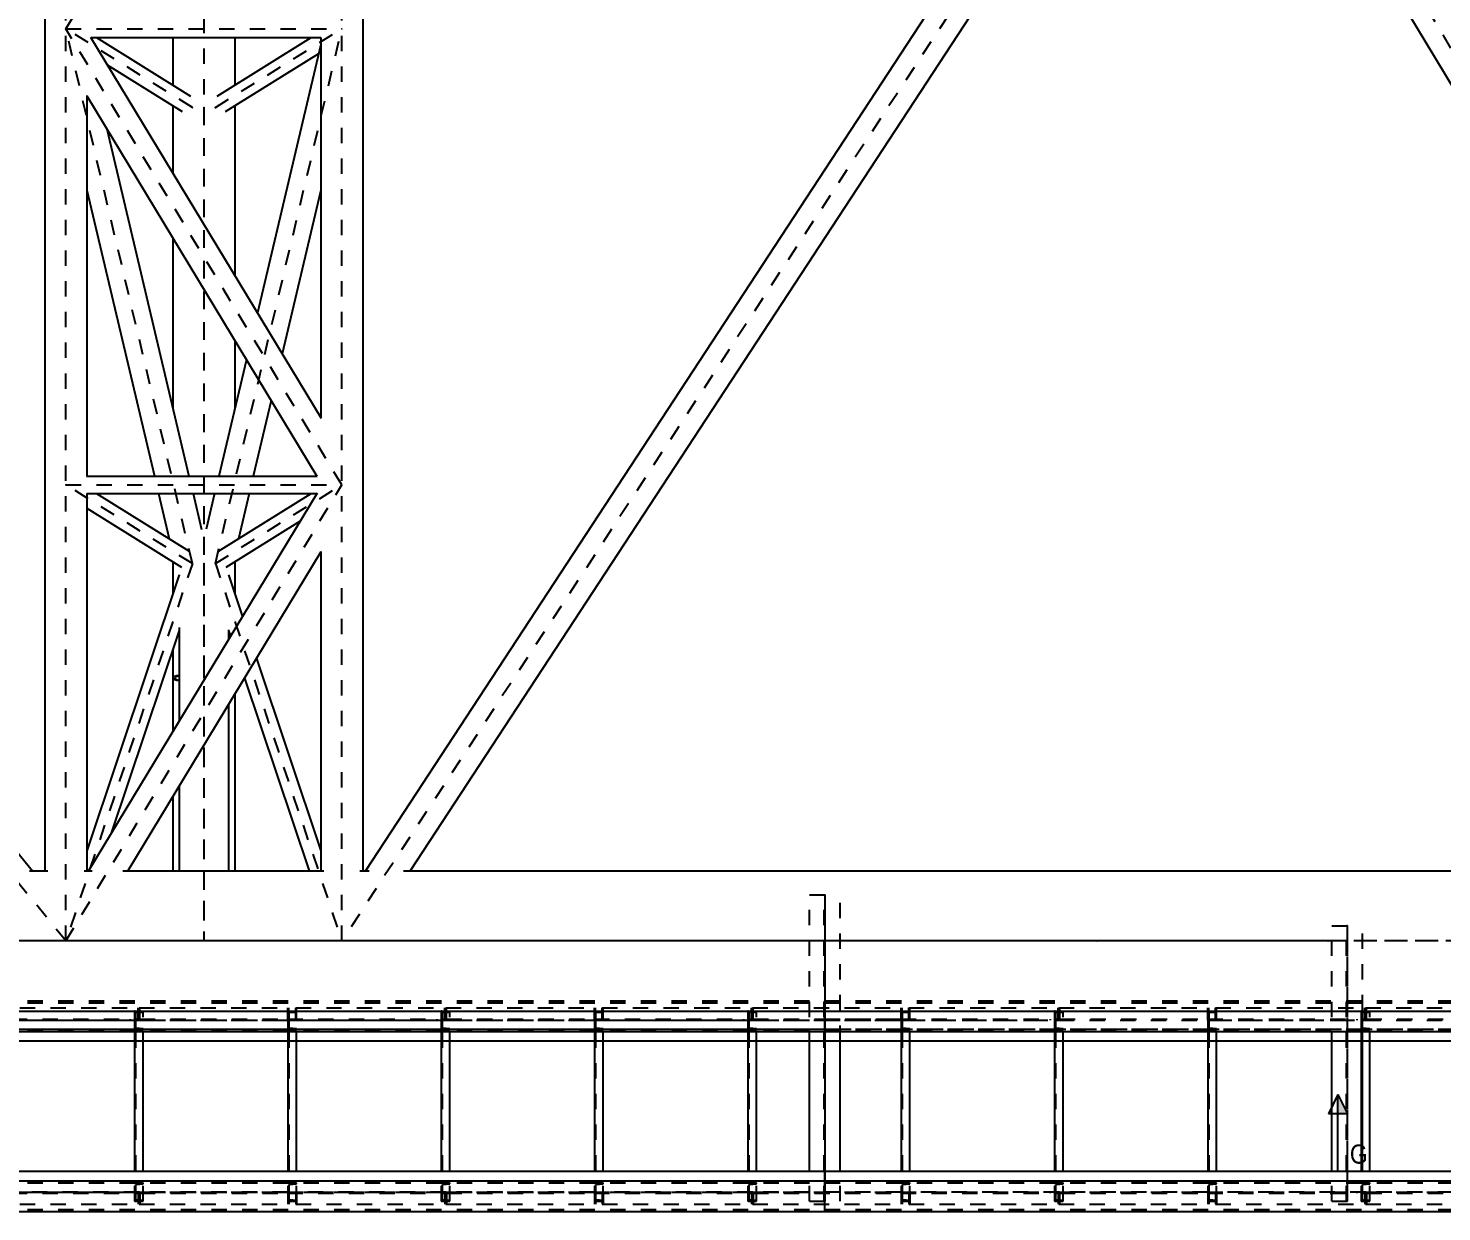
# Model space of a CAD drawing. Header units: millimetres. Extents: x 149919 to 150445, y 136651 to 136866.
# Drawn here: x 150358.02 to 150367.24, y 136806.01 to 136813.72 of the extents above; entities that cross this region are included whole.
import ezdxf

# ---------------------------------------------------------------- set-up
doc = ezdxf.new("R2010")
doc.units = ezdxf.units.MM
doc.header["$LTSCALE"] = 0.25
for name, pattern in [('CENTER', [50.8, 31.75, -6.35, 6.35, -6.35]), ('XKITLINE00', [0]), ('XKITLINE02', [4, 2, -2]), ('XKITLINE03', [6, 3, -1, 1, -1])]:
    doc.linetypes.add(name, pattern=pattern)
doc.styles.add('ARIAL', font='arial.ttf')
doc.styles.add('ROMANS', font='romans.shx')
doc.dimstyles.new('MD300', dxfattribs={"dimtxt": 2.5, "dimasz": 2.5, "dimexe": 1, "dimexo": 1, "dimgap": 0.5, "dimtad": 1, "dimdec": 1, "dimlfac": 50, "dimrnd": 0.5, "dimdsep": 46, "dimtxsty": 'ROMANS', "dimcen": 1, "dimclrd": 146, "dimclre": 146, "dimclrt": 30, "dimadec": 1, "dimazin": 2, "dimtfac": 1, "dimtdec": 1, "dimtmove": 0, "dimatfit": 1, "dimfxl": 1, "dimtolj": 1, "dimtzin": 0, "dimlwd": -1, "dimlwe": -1, "dimarcsym": 0})

# ---------------------------------------------------------------- blocks, each defined once
blk = doc.blocks.new('çatıı')
at = {"color": 8, "linetype": 'CENTER'}
for p, q in [((21645, 15740.27), (20185, 17519.98)), ((22900, 15740.27), (21825, 17519.98)), ((22900, 17380.27), (21825, 15740.28)), ((21645, 15740.27), (21645, 16860.12)), ((21825, 15740.27), (21825, 16860.12)), ((21735, 16802.03), (21735, 15911.73)), ((21645, 16334.87), (21825, 16632.17)), ((21727.5, 16580.93), (21645, 16334.87)), ((21742.5, 16580.93), (21825, 16334.87)), ((21727.5, 15986.33), (21645, 16334.87)), ((21825, 16037.57), (21645, 16334.87)), ((21727.5, 16283.63), (21645, 16334.87)), ((21645, 16334.87), (21825, 16334.87)), ((21742.5, 16283.63), (21825, 16334.87)), ((21742.5, 15986.33), (21825, 16334.87)), ((21735, 16283.63), (21735, 15740.27)), ((21645, 15740.27), (21825, 16037.57)), ((21727.5, 15986.33), (21645, 16037.57)), ((21645, 16037.57), (21825, 16037.57)), ((21742.5, 15986.33), (21825, 16037.57)), ((21727.5, 15986.33), (21645, 15740.27)), ((21735, 15986.33), (21735, 15740.27)), ((21742.5, 15986.33), (21825, 15740.27)), ((22468.19, 15740.27), (20245, 15740.27)), ((22900, 15740.27), (20275, 15740.27)), ((21735, 15740.27), (20915, 15740.27)), ((22317.5, 15740.27), (21735, 15740.27)), ((23075, 15740.27), (22317.5, 15740.27)), ((22900, 15740.27), (22317.5, 15740.27))]:
    blk.add_line(p, q, dxfattribs=at)
at = {"color": 8, "linetype": 'XKITLINE00'}
for p, q in [((21631.35, 16860.12), (21631.35, 15785.97)), ((21838.65, 16860.12), (21838.65, 15785.97)), ((20927.88, 16633.62), (21623.26, 15785.97)), ((22370.06, 16594.04), (21840.39, 15785.97)), ((22384.03, 16570.91), (21869.52, 15785.97)), ((22383.53, 16571.74), (22823.8, 15842.87)), ((21661.08, 16329.44), (21811.45, 16081.09)), ((21661.25, 16329.17), (21811.35, 16329.17)), ((21664.98, 16329.17), (21726.39, 16291.03)), ((21714.7, 16329.17), (21714.7, 16298.29)), ((21743.66, 16291.06), (21805.01, 16329.17)), ((21755.3, 16329.17), (21755.3, 16298.29)), ((21811.35, 16329.29), (21811.35, 16081.26)), ((21749.07, 16281), (21809.94, 16318.81)), ((21811.35, 16324.74), (21769.91, 16149.69)), ((21672.02, 16311.37), (21720.88, 16281.03)), ((21658.65, 16291.37), (21658.65, 16043.27)), ((21658.65, 16291.18), (21808.74, 16043.27)), ((21714.7, 16284.87), (21714.7, 16240.89)), ((21755.3, 16284.87), (21755.3, 16173.83)), ((21671.69, 16269.64), (21725.27, 16043.27)), ((21658.65, 16229.66), (21702.77, 16043.27)), ((21811.35, 16229.66), (21786.09, 16122.97)), ((21714.7, 16198.61), (21714.7, 16087.95)), ((21755.3, 16131.55), (21755.3, 16087.95)), ((21762.72, 16119.29), (21744.72, 16043.27)), ((21778.89, 16092.57), (21767.23, 16043.27)), ((21658.55, 16043.27), (21808.96, 16043.27)), ((21658.65, 16032.01), (21658.65, 15785.97)), ((21658.65, 16031.87), (21808.75, 16031.87)), ((21808.87, 16032.07), (21659.87, 15785.97)), ((21664.98, 16031.87), (21725.47, 15994.3)), ((21705.46, 16031.87), (21712.44, 16002.39)), ((21727.97, 16031.87), (21733.5, 16008.49)), ((21742.02, 16031.87), (21736.53, 16008.65)), ((21744.59, 15994.34), (21805.01, 16031.87)), ((21764.53, 16031.87), (21757.55, 16002.39)), ((21658.65, 16022.38), (21720.45, 15984)), ((21749.48, 15983.96), (21797.98, 16014.09)), ((21811.35, 15993.9), (21685.46, 15785.97)), ((21714.7, 15987.57), (21714.7, 15966.09)), ((21755.3, 15987.57), (21755.3, 15966.09)), ((21811.35, 15994.02), (21811.35, 15785.97)), ((21718.97, 15978.85), (21658.65, 15798.92)), ((21718.87, 15978.88), (21718.87, 15978.54)), ((21751.02, 15978.85), (21760.15, 15951.6)), ((21718.87, 15942.68), (21674.34, 15809.88)), ((21718.87, 15944.49), (21718.87, 15883.42)), ((21751.12, 15943), (21751.12, 15936.69)), ((21751.12, 15942.68), (21752.41, 15938.82)), ((21714.7, 15930.23), (21714.7, 15911.73)), ((21769.27, 15924.41), (21811.35, 15798.92)), ((21715, 15912.24), (21715.92, 15912.75)), ((21715.92, 15912.75), (21717.41, 15913.21)), ((21716.17, 15912.21), (21717.03, 15912.69)), ((21717.03, 15912.69), (21718.44, 15913.13)), ((21717.41, 15913.21), (21718.87, 15913.52)), ((21718.44, 15913.13), (21718.87, 15913.22)), ((21715, 15912.24), (21714.7, 15911.73)), ((21714.7, 15911.73), (21715, 15911.21)), ((21714.7, 15911.73), (21714.7, 15876.52)), ((21715, 15911.21), (21715.92, 15910.71)), ((21716.17, 15912.21), (21715.88, 15911.73)), ((21715.88, 15911.73), (21716.17, 15911.24)), ((21715.92, 15910.71), (21717.41, 15910.24)), ((21716.17, 15911.24), (21717.03, 15910.77)), ((21717.03, 15910.77), (21718.44, 15910.33)), ((21717.41, 15910.24), (21718.87, 15909.94)), ((21718.44, 15910.33), (21718.87, 15910.24)), ((21761.53, 15911.62), (21803.66, 15785.97)), ((21751.12, 15894.43), (21751.12, 15785.97)), ((21755.3, 15901.32), (21755.3, 15785.97)), ((21718.87, 15841.16), (21718.87, 15785.97)), ((21714.7, 15834.27), (21714.7, 15785.97)), ((21621.23, 15785.97), (21633.16, 15785.97)), ((21656.83, 15785.97), (21662.06, 15785.97)), ((21682.1, 15785.97), (21813.2, 15785.97)), ((21836.79, 15785.97), (21842.91, 15785.97)), ((21865.32, 15785.97), (22712.3, 15785.97)), ((20275, 15694.57), (22712.3, 15694.57))]:
    blk.add_line(p, q, dxfattribs=at)
at = {"color": 116, "linetype": 'XKITLINE02', "true_color": 0x136734}
for p, q in [((22130, 15770.27), (22150, 15770.27)), ((22130, 15570.57), (22130, 15770.27)), ((22139.67, 15570.57), (22139.67, 15770.27)), ((22140.32, 15570.57), (22140.32, 15770.27)), ((22150, 15675.07), (22150, 15770.27)), ((22470.69, 15750.16), (22490.69, 15750.16)), ((22470.69, 15570.57), (22470.69, 15750.16)), ((22480.37, 15570.57), (22480.37, 15750.16)), ((22481.02, 15570.57), (22481.02, 15750.16)), ((22490.69, 15675.07), (22490.69, 15750.16)), ((21540, 15701.25), (22140, 15701.25)), ((21540, 15700.4), (22140, 15700.4)), ((22140, 15694.57), (22140, 15701.25)), ((22140, 15701.25), (22714.79, 15701.25)), ((22140, 15694.57), (22140, 15701.25)), ((22140, 15700.4), (22956.46, 15700.4)), ((21540, 15699.87), (22140, 15699.87)), ((21594.89, 15696.55), (21692.75, 15696.55)), ((21690, 15694.57), (21695.5, 15694.57)), ((21690, 15682.57), (21690, 15694.57)), ((21690, 15590.07), (21690, 15694.57)), ((21690, 15694.57), (21695.5, 15694.57)), ((21690.7, 15570.57), (21690.7, 15694.57)), ((21690.7, 15693.51), (21695.5, 15693.89)), ((21690.7, 15683.64), (21690.7, 15693.51)), ((21692.17, 15689.35), (21692.17, 15696.55)), ((21692.75, 15696.55), (21790.42, 15696.55)), ((21692.75, 15688.55), (21692.75, 15696.55)), ((21692.75, 15688.55), (21692.75, 15696.55)), ((21693.33, 15689.35), (21693.33, 15696.55)), ((21695.5, 15693.89), (21695.5, 15694.57)), ((21695.5, 15570.57), (21695.5, 15694.57)), ((21789.83, 15688.55), (21789.83, 15696.55)), ((21790, 15694.57), (21795.5, 15694.57)), ((21790, 15682.57), (21790, 15694.57)), ((21790, 15590.07), (21790, 15694.57)), ((21790, 15694.57), (21795.5, 15694.57)), ((21790.42, 15689.35), (21790.42, 15696.55)), ((21790.7, 15570.57), (21790.7, 15694.57)), ((21790.7, 15693.51), (21795.5, 15693.89)), ((21790.7, 15683.64), (21790.7, 15693.51)), ((21794.89, 15689.35), (21794.89, 15696.55)), ((21794.89, 15696.55), (21892.75, 15696.55)), ((21795.47, 15688.55), (21795.47, 15696.55)), ((21795.5, 15693.89), (21795.5, 15694.57)), ((21795.5, 15570.57), (21795.5, 15694.57)), ((21890, 15694.57), (21895.5, 15694.57)), ((21890, 15682.57), (21890, 15694.57)), ((21890, 15590.07), (21890, 15694.57)), ((21890, 15694.57), (21895.5, 15694.57)), ((21890.7, 15570.57), (21890.7, 15694.57)), ((21890.7, 15693.51), (21895.5, 15693.89)), ((21890.7, 15683.64), (21890.7, 15693.51)), ((21892.17, 15689.35), (21892.17, 15696.55)), ((21892.75, 15696.55), (21990.42, 15696.55)), ((21892.75, 15688.55), (21892.75, 15696.55)), ((21892.75, 15688.55), (21892.75, 15696.55)), ((21893.33, 15689.35), (21893.33, 15696.55)), ((21895.5, 15693.89), (21895.5, 15694.57)), ((21895.5, 15570.57), (21895.5, 15694.57)), ((21989.83, 15688.55), (21989.83, 15696.55)), ((21990, 15694.57), (21995.5, 15694.57)), ((21990, 15682.57), (21990, 15694.57)), ((21990, 15590.07), (21990, 15694.57)), ((21990, 15694.57), (21995.5, 15694.57)), ((21990.42, 15689.35), (21990.42, 15696.55)), ((21990.7, 15570.57), (21990.7, 15694.57)), ((21990.7, 15693.51), (21995.5, 15693.89)), ((21990.7, 15683.64), (21990.7, 15693.51)), ((21994.89, 15689.35), (21994.89, 15696.55)), ((21994.89, 15696.55), (22092.75, 15696.55)), ((21995.47, 15688.55), (21995.47, 15696.55)), ((21995.5, 15693.89), (21995.5, 15694.57)), ((21995.5, 15570.57), (21995.5, 15694.57)), ((22090, 15694.57), (22095.5, 15694.57)), ((22090, 15682.57), (22090, 15694.57)), ((22090, 15590.07), (22090, 15694.57)), ((22090, 15694.57), (22095.5, 15694.57)), ((22090.7, 15570.57), (22090.7, 15694.57)), ((22090.7, 15693.51), (22095.5, 15693.89)), ((22090.7, 15683.64), (22090.7, 15693.51)), ((22092.17, 15689.35), (22092.17, 15696.55)), ((22092.75, 15696.55), (22190.42, 15696.55)), ((22092.75, 15688.55), (22092.75, 15696.55)), ((22092.75, 15688.55), (22092.75, 15696.55)), ((22093.33, 15689.35), (22093.33, 15696.55)), ((22095.5, 15693.89), (22095.5, 15694.57)), ((22095.5, 15570.57), (22095.5, 15694.57)), ((22140, 15699.87), (22953.65, 15699.87)), ((22189.83, 15688.55), (22189.83, 15696.55)), ((22190, 15694.57), (22195.5, 15694.57)), ((22190, 15682.57), (22190, 15694.57)), ((22190, 15570.57), (22190, 15694.57)), ((22190, 15694.57), (22195.5, 15694.57)), ((22190.42, 15689.35), (22190.42, 15696.55)), ((22190.7, 15570.57), (22190.7, 15694.57)), ((22190.7, 15693.51), (22195.5, 15693.89)), ((22190.7, 15683.64), (22190.7, 15693.51)), ((22194.89, 15689.35), (22194.89, 15696.55)), ((22194.89, 15696.55), (22292.75, 15696.55)), ((22195.47, 15688.55), (22195.47, 15696.55)), ((22195.5, 15693.89), (22195.5, 15694.57)), ((22195.5, 15570.57), (22195.5, 15694.57)), ((22290, 15694.57), (22295.5, 15694.57)), ((22290, 15682.57), (22290, 15694.57)), ((22290, 15570.57), (22290, 15694.57)), ((22290, 15694.57), (22295.5, 15694.57)), ((22290.7, 15570.57), (22290.7, 15694.57)), ((22290.7, 15693.51), (22295.5, 15693.89)), ((22290.7, 15683.64), (22290.7, 15693.51)), ((22292.17, 15689.35), (22292.17, 15696.55)), ((22292.75, 15688.55), (22292.75, 15696.55)), ((22292.75, 15696.55), (22390.42, 15696.55)), ((22292.75, 15688.55), (22292.75, 15696.55)), ((22293.33, 15689.35), (22293.33, 15696.55)), ((22295.5, 15693.89), (22295.5, 15694.57)), ((22295.5, 15570.57), (22295.5, 15694.57)), ((22389.83, 15688.55), (22389.83, 15696.55)), ((22390, 15590.07), (22390, 15694.57)), ((22390, 15694.57), (22395.5, 15694.57)), ((22390, 15694.57), (22395.5, 15694.57)), ((22390, 15682.57), (22390, 15694.57)), ((22390.42, 15689.35), (22390.42, 15696.55)), ((22390.7, 15570.57), (22390.7, 15694.57)), ((22390.7, 15693.51), (22395.5, 15693.89)), ((22390.7, 15683.64), (22390.7, 15693.51)), ((22394.89, 15689.35), (22394.89, 15696.55)), ((22394.89, 15696.55), (22492.75, 15696.55)), ((22395.47, 15688.55), (22395.47, 15696.55)), ((22395.5, 15570.57), (22395.5, 15694.57)), ((22395.5, 15693.89), (22395.5, 15694.57)), ((22490, 15694.57), (22495.5, 15694.57)), ((22490, 15682.57), (22490, 15694.57)), ((22490, 15590.07), (22490, 15694.57)), ((22490, 15694.57), (22495.5, 15694.57)), ((22490.7, 15570.57), (22490.7, 15694.57)), ((22490.7, 15693.51), (22495.5, 15693.89)), ((22490.7, 15683.64), (22490.7, 15693.51)), ((22492.17, 15689.35), (22492.17, 15696.55)), ((22492.75, 15696.55), (22590.42, 15696.55)), ((22492.75, 15688.55), (22492.75, 15696.55)), ((22492.75, 15688.55), (22492.75, 15696.55)), ((22493.33, 15689.35), (22493.33, 15696.55)), ((22495.5, 15693.89), (22495.5, 15694.57)), ((22495.5, 15570.57), (22495.5, 15694.57)), ((21540, 15682.63), (22140, 15682.63)), ((21540, 15682.57), (22140, 15682.57)), ((21540, 15682.1), (22140, 15682.1)), ((21589.66, 15689.35), (21692.17, 15689.35)), ((21589.66, 15688.55), (21692.75, 15688.55)), ((21686.94, 15689.35), (21686.94, 15688.55)), ((21690, 15688.55), (21692.75, 15688.55)), ((21690, 15682.57), (21695.5, 15682.57)), ((21690.7, 15683.64), (21695.5, 15683.25)), ((21692.75, 15688.55), (21795.65, 15688.55)), ((21693.33, 15689.35), (21795.65, 15689.35)), ((21695.5, 15682.57), (21695.5, 15683.25)), ((21698.56, 15689.35), (21698.56, 15688.55)), ((21789.66, 15689.35), (21789.66, 15688.55)), ((21789.66, 15689.35), (21892.17, 15689.35)), ((21789.66, 15688.55), (21892.75, 15688.55)), ((21790, 15682.57), (21795.5, 15682.57)), ((21790.7, 15683.64), (21795.5, 15683.25)), ((21795.5, 15682.57), (21795.5, 15683.25)), ((21795.65, 15689.35), (21795.65, 15688.55)), ((21886.94, 15689.35), (21886.94, 15688.55)), ((21890, 15688.55), (21892.75, 15688.55)), ((21890, 15682.57), (21895.5, 15682.57)), ((21890.7, 15683.64), (21895.5, 15683.25)), ((21892.75, 15688.55), (21995.65, 15688.55)), ((21893.33, 15689.35), (21995.65, 15689.35)), ((21895.5, 15682.57), (21895.5, 15683.25)), ((21898.56, 15689.35), (21898.56, 15688.55)), ((21989.66, 15689.35), (21989.66, 15688.55)), ((21989.66, 15689.35), (22092.17, 15689.35)), ((21989.66, 15688.55), (22092.75, 15688.55)), ((21990, 15682.57), (21995.5, 15682.57)), ((21990.7, 15683.64), (21995.5, 15683.25)), ((21995.5, 15682.57), (21995.5, 15683.25)), ((21995.65, 15689.35), (21995.65, 15688.55)), ((22086.94, 15689.35), (22086.94, 15688.55)), ((22090, 15688.55), (22092.75, 15688.55)), ((22090, 15682.57), (22095.5, 15682.57)), ((22090.7, 15683.64), (22095.5, 15683.25)), ((22092.75, 15688.55), (22195.65, 15688.55)), ((22093.33, 15689.35), (22194.89, 15689.35)), ((22095.5, 15682.57), (22095.5, 15683.25)), ((22098.56, 15689.35), (22098.56, 15688.55)), ((22140, 15689.35), (22195.65, 15689.35)), ((22140, 15688.55), (22189.83, 15688.55)), ((22140, 15682.63), (22953.65, 15682.64)), ((22140, 15682.57), (22997.13, 15682.57)), ((22140, 15681.25), (22140, 15682.57)), ((22140, 15681.25), (22140, 15682.57)), ((22140, 15682.1), (22956.46, 15682.1)), ((22189.66, 15689.35), (22189.66, 15688.55)), ((22189.66, 15689.35), (22292.17, 15689.35)), ((22189.66, 15688.55), (22292.75, 15688.55)), ((22190, 15682.57), (22195.5, 15682.57)), ((22190.7, 15683.64), (22195.5, 15683.25)), ((22195.5, 15682.57), (22195.5, 15683.25)), ((22195.65, 15689.35), (22195.65, 15688.55)), ((22286.94, 15689.35), (22286.94, 15688.55)), ((22290, 15688.55), (22292.75, 15688.55)), ((22290, 15682.57), (22295.5, 15682.57)), ((22290.7, 15683.64), (22295.5, 15683.25)), ((22292.75, 15688.55), (22395.65, 15688.55)), ((22293.33, 15689.35), (22395.65, 15689.35)), ((22295.5, 15682.57), (22295.5, 15683.25)), ((22298.56, 15689.35), (22298.56, 15688.55)), ((22389.66, 15689.35), (22389.66, 15688.55)), ((22389.66, 15689.35), (22492.17, 15689.35)), ((22389.66, 15688.55), (22492.75, 15688.55)), ((22390, 15682.57), (22395.5, 15682.57)), ((22390.7, 15683.64), (22395.5, 15683.25)), ((22395.5, 15682.57), (22395.5, 15683.25)), ((22395.65, 15689.35), (22395.65, 15688.55)), ((22486.94, 15689.35), (22486.94, 15688.55)), ((22490, 15688.55), (22492.75, 15688.55)), ((22490, 15682.57), (22495.5, 15682.57)), ((22490.7, 15683.64), (22495.5, 15683.25)), ((22492.75, 15688.55), (22595.65, 15688.55)), ((22493.33, 15689.35), (22595.65, 15689.35)), ((22495.5, 15682.57), (22495.5, 15683.25)), ((22498.56, 15689.35), (22498.56, 15688.55)), ((21540, 15681.72), (22140, 15681.72)), ((22140, 15681.72), (22996.55, 15681.72)), ((22140, 15681.25), (22956.46, 15681.25)), ((21690, 15570.57), (21690, 15590.07)), ((21695.5, 15570.57), (21695.5, 15590.07)), ((21790, 15570.57), (21790, 15590.07)), ((21795.5, 15570.57), (21795.5, 15590.07)), ((21890, 15570.57), (21890, 15590.07)), ((21895.5, 15570.57), (21895.5, 15590.07)), ((21990, 15570.57), (21990, 15590.07)), ((21995.5, 15570.57), (21995.5, 15590.07)), ((22090, 15570.57), (22090, 15590.07)), ((22095.5, 15570.57), (22095.5, 15590.07)), ((22130, 15570.57), (22130, 15590.07)), ((22150, 15570.57), (22150, 15590.07)), ((22190, 15570.57), (22190, 15590.07)), ((22195.5, 15570.57), (22195.5, 15590.07)), ((22290, 15570.57), (22290, 15590.07)), ((22295.5, 15570.57), (22295.5, 15590.07)), ((22390, 15570.57), (22390, 15590.07)), ((22395.5, 15570.57), (22395.5, 15590.07)), ((22470.69, 15570.57), (22470.69, 15590.07)), ((22490, 15570.57), (22490, 15590.07)), ((22490.69, 15570.57), (22490.69, 15590.07)), ((22495.5, 15570.57), (22495.5, 15590.07)), ((21540, 15583.42), (22140, 15583.42)), ((21540, 15583.02), (22140, 15583.02)), ((21540, 15582.57), (22140, 15582.57)), ((21540, 15582.49), (22140, 15582.49)), ((21690, 15582.57), (21695.5, 15582.57)), ((21690, 15570.57), (21690, 15582.57)), ((21690.7, 15581.51), (21695.5, 15581.89)), ((21690.7, 15571.64), (21690.7, 15581.51)), ((21695.5, 15581.89), (21695.5, 15582.57)), ((21790, 15582.57), (21795.5, 15582.57)), ((21790, 15570.57), (21790, 15582.57)), ((21790.7, 15581.51), (21795.5, 15581.89)), ((21790.7, 15571.64), (21790.7, 15581.51)), ((21795.5, 15581.89), (21795.5, 15582.57)), ((21890, 15582.57), (21895.5, 15582.57)), ((21890, 15570.57), (21890, 15582.57)), ((21890.7, 15581.51), (21895.5, 15581.89)), ((21890.7, 15571.64), (21890.7, 15581.51)), ((21895.5, 15581.89), (21895.5, 15582.57)), ((21990, 15582.57), (21995.5, 15582.57)), ((21990, 15570.57), (21990, 15582.57)), ((21990.7, 15581.51), (21995.5, 15581.89)), ((21990.7, 15571.64), (21990.7, 15581.51)), ((21995.5, 15581.89), (21995.5, 15582.57)), ((22090, 15582.57), (22095.5, 15582.57)), ((22090, 15570.57), (22090, 15582.57)), ((22090.7, 15581.51), (22095.5, 15581.89)), ((22090.7, 15571.64), (22090.7, 15581.51)), ((22095.5, 15581.89), (22095.5, 15582.57)), ((22140, 15582.57), (22140, 15583.87)), ((22140, 15582.57), (22140, 15583.87)), ((22140, 15583.42), (22996.55, 15583.42)), ((22140, 15583.02), (22956.46, 15583.02)), ((22140, 15582.57), (22997.13, 15582.57)), ((22140, 15582.49), (22953.65, 15582.49)), ((22190, 15582.57), (22195.5, 15582.57)), ((22190, 15570.57), (22190, 15582.57)), ((22190.7, 15581.51), (22195.5, 15581.89)), ((22190.7, 15571.64), (22190.7, 15581.51)), ((22195.5, 15581.89), (22195.5, 15582.57)), ((22290, 15582.57), (22295.5, 15582.57)), ((22290, 15570.57), (22290, 15582.57)), ((22290.7, 15581.51), (22295.5, 15581.89)), ((22290.7, 15571.64), (22290.7, 15581.51)), ((22295.5, 15581.89), (22295.5, 15582.57)), ((22390, 15582.57), (22395.5, 15582.57)), ((22390, 15570.57), (22390, 15582.57)), ((22390.7, 15581.51), (22395.5, 15581.89)), ((22390.7, 15571.64), (22390.7, 15581.51)), ((22395.5, 15581.89), (22395.5, 15582.57)), ((22490, 15582.57), (22495.5, 15582.57)), ((22490, 15570.57), (22490, 15582.57)), ((22490.7, 15581.51), (22495.5, 15581.89)), ((22490.7, 15571.64), (22490.7, 15581.51)), ((22495.5, 15581.89), (22495.5, 15582.57)), ((21589.66, 15576.57), (21692.75, 15576.57)), ((21589.66, 15575.77), (21692.17, 15575.77)), ((21686.94, 15576.57), (21686.94, 15575.77)), ((21690.7, 15571.64), (21695.5, 15571.25)), ((21692.17, 15575.77), (21692.17, 15568.57)), ((21692.75, 15576.57), (21795.65, 15576.57)), ((21692.75, 15568.57), (21692.75, 15576.57)), ((21692.75, 15568.57), (21692.75, 15576.57)), ((21693.33, 15575.77), (21795.65, 15575.77)), ((21693.33, 15575.77), (21693.33, 15568.57)), ((21695.5, 15570.57), (21695.5, 15571.25)), ((21698.56, 15576.57), (21698.56, 15575.77)), ((21789.66, 15576.57), (21892.75, 15576.57)), ((21789.66, 15576.57), (21789.66, 15575.77)), ((21789.66, 15575.77), (21892.17, 15575.77)), ((21789.83, 15576.57), (21789.83, 15568.57)), ((21790.42, 15575.77), (21790.42, 15568.57)), ((21790.7, 15571.64), (21795.5, 15571.25)), ((21794.89, 15575.77), (21794.89, 15568.57)), ((21795.47, 15576.57), (21795.47, 15568.57)), ((21795.5, 15570.57), (21795.5, 15571.25)), ((21795.65, 15576.57), (21795.65, 15575.77)), ((21886.94, 15576.57), (21886.94, 15575.77)), ((21890.7, 15571.64), (21895.5, 15571.25)), ((21892.17, 15575.77), (21892.17, 15568.57)), ((21892.75, 15576.57), (21995.65, 15576.57)), ((21892.75, 15568.57), (21892.75, 15576.57)), ((21892.75, 15568.57), (21892.75, 15576.57)), ((21893.33, 15575.77), (21995.65, 15575.77)), ((21893.33, 15575.77), (21893.33, 15568.57)), ((21895.5, 15570.57), (21895.5, 15571.25)), ((21898.56, 15576.57), (21898.56, 15575.77)), ((21989.66, 15576.57), (22092.75, 15576.57)), ((21989.66, 15576.57), (21989.66, 15575.77)), ((21989.66, 15575.77), (22092.17, 15575.77)), ((21989.83, 15576.57), (21989.83, 15568.57)), ((21990.42, 15575.77), (21990.42, 15568.57)), ((21990.7, 15571.64), (21995.5, 15571.25)), ((21994.89, 15575.77), (21994.89, 15568.57)), ((21995.47, 15576.57), (21995.47, 15568.57)), ((21995.5, 15570.57), (21995.5, 15571.25)), ((21995.65, 15576.57), (21995.65, 15575.77)), ((22086.94, 15576.57), (22086.94, 15575.77)), ((22090.7, 15571.64), (22095.5, 15571.25)), ((22092.17, 15575.77), (22092.17, 15568.57)), ((22092.75, 15576.57), (22195.65, 15576.57)), ((22092.75, 15568.57), (22092.75, 15576.57)), ((22092.75, 15568.57), (22092.75, 15576.57)), ((22093.33, 15575.77), (22195.65, 15575.77)), ((22093.33, 15575.77), (22093.33, 15568.57)), ((22095.5, 15570.57), (22095.5, 15571.25)), ((22098.56, 15576.57), (22098.56, 15575.77)), ((22189.66, 15576.57), (22292.75, 15576.57)), ((22189.66, 15576.57), (22189.66, 15575.77)), ((22189.66, 15575.77), (22292.17, 15575.77)), ((22189.83, 15576.57), (22189.83, 15568.57)), ((22190.42, 15575.77), (22190.42, 15568.57)), ((22190.7, 15571.64), (22195.5, 15571.25)), ((22194.89, 15575.77), (22194.89, 15568.57)), ((22195.47, 15576.57), (22195.47, 15568.57)), ((22195.5, 15570.57), (22195.5, 15571.25)), ((22195.65, 15576.57), (22195.65, 15575.77)), ((22286.94, 15576.57), (22286.94, 15575.77)), ((22290.7, 15571.64), (22295.5, 15571.25)), ((22292.17, 15575.77), (22292.17, 15568.57)), ((22292.75, 15568.57), (22292.75, 15576.57)), ((22292.75, 15576.57), (22395.65, 15576.57)), ((22292.75, 15568.57), (22292.75, 15576.57)), ((22293.33, 15575.77), (22395.65, 15575.77)), ((22293.33, 15568.57), (22293.33, 15575.77)), ((22295.5, 15570.57), (22295.5, 15571.25)), ((22298.56, 15576.57), (22298.56, 15575.77)), ((22389.66, 15576.57), (22492.75, 15576.57)), ((22389.66, 15576.57), (22389.66, 15575.77)), ((22389.66, 15575.77), (22492.17, 15575.77)), ((22389.83, 15576.57), (22389.83, 15568.57)), ((22390.42, 15575.77), (22390.42, 15568.57)), ((22390.7, 15571.64), (22395.5, 15571.25)), ((22394.89, 15575.77), (22394.89, 15568.57)), ((22395.47, 15576.57), (22395.47, 15568.57)), ((22395.5, 15570.57), (22395.5, 15571.25)), ((22395.65, 15576.57), (22395.65, 15575.77)), ((22486.94, 15576.57), (22486.94, 15575.77)), ((22490.7, 15571.64), (22495.5, 15571.25)), ((22492.17, 15575.77), (22492.17, 15568.57)), ((22492.75, 15576.57), (22595.65, 15576.57)), ((22492.75, 15568.57), (22492.75, 15576.57)), ((22492.75, 15568.57), (22492.75, 15576.57)), ((22493.33, 15575.77), (22595.65, 15575.77)), ((22493.33, 15575.77), (22493.33, 15568.57)), ((22495.5, 15570.57), (22495.5, 15571.25)), ((22498.56, 15576.57), (22498.56, 15575.77)), ((21540, 15565.25), (22140, 15565.25)), ((21540, 15564.72), (22140, 15564.72)), ((21594.89, 15568.57), (21692.75, 15568.57)), ((21690, 15570.57), (21695.5, 15570.57)), ((21690, 15570.57), (21695.5, 15570.57)), ((21692.75, 15568.57), (21790.42, 15568.57)), ((21790, 15570.57), (21795.5, 15570.57)), ((21790, 15570.57), (21795.5, 15570.57)), ((21794.89, 15568.57), (21892.75, 15568.57)), ((21890, 15570.57), (21895.5, 15570.57)), ((21890, 15570.57), (21895.5, 15570.57)), ((21892.75, 15568.57), (21990.42, 15568.57)), ((21990, 15570.57), (21995.5, 15570.57)), ((21990, 15570.57), (21995.5, 15570.57)), ((21994.89, 15568.57), (22092.75, 15568.57)), ((22090, 15570.57), (22095.5, 15570.57)), ((22090, 15570.57), (22095.5, 15570.57)), ((22092.75, 15568.57), (22190.42, 15568.57)), ((22130, 15570.57), (22150, 15570.57)), ((22140, 15565.25), (22953.65, 15565.26)), ((22140, 15564.72), (22956.46, 15564.72)), ((22140, 15563.87), (22956.46, 15563.87)), ((22190, 15570.57), (22195.5, 15570.57)), ((22190, 15570.57), (22195.5, 15570.57)), ((22194.89, 15568.57), (22292.75, 15568.57)), ((22290, 15570.57), (22295.5, 15570.57)), ((22290, 15570.57), (22295.5, 15570.57)), ((22292.75, 15568.57), (22390.42, 15568.57)), ((22390, 15570.57), (22395.5, 15570.57)), ((22390, 15570.57), (22395.5, 15570.57)), ((22394.89, 15568.57), (22492.75, 15568.57)), ((22470.69, 15570.57), (22490.69, 15570.57)), ((22490, 15570.57), (22495.5, 15570.57)), ((22490, 15570.57), (22495.5, 15570.57)), ((22492.75, 15568.57), (22590.42, 15568.57))]:
    blk.add_line(p, q, dxfattribs=at)
at = {"color": 1, "linetype": 'XKITLINE03'}
for p, q in [((22140, 15770.27), (22140, 15570.57)), ((22480.69, 15750.16), (22480.69, 15570.57)), ((21690, 15570.57), (21690, 15694.57)), ((21790, 15570.57), (21790, 15694.57)), ((21890, 15570.57), (21890, 15694.57)), ((21990, 15570.57), (21990, 15694.57)), ((22090, 15570.57), (22090, 15694.57)), ((22190, 15570.57), (22190, 15694.57)), ((22290, 15570.57), (22290, 15694.57)), ((22390, 15570.57), (22390, 15694.57)), ((22490, 15570.57), (22490, 15694.57)), ((21540, 15688.55), (22140, 15688.55)), ((22140, 15682.57), (21540, 15682.57)), ((21595.47, 15688.55), (21692.75, 15688.55)), ((21692.75, 15688.55), (21789.83, 15688.55)), ((21795.47, 15688.55), (21892.75, 15688.55)), ((21892.75, 15688.55), (21989.83, 15688.55)), ((21995.47, 15688.55), (22092.75, 15688.55)), ((22092.75, 15688.55), (22189.83, 15688.55)), ((22997.13, 15682.57), (22140, 15682.57)), ((22195.47, 15688.55), (22292.75, 15688.55)), ((22292.75, 15688.55), (22389.83, 15688.55)), ((22395.47, 15688.55), (22492.75, 15688.55)), ((22492.75, 15688.55), (22589.83, 15688.55)), ((21540, 15582.57), (22140, 15582.57)), ((22140, 15582.57), (22987.13, 15582.57)), ((21540, 15576.57), (22140, 15576.57)), ((21692.75, 15576.57), (21595.47, 15576.57)), ((21789.83, 15576.57), (21692.75, 15576.57)), ((21892.75, 15576.57), (21795.47, 15576.57)), ((21989.83, 15576.57), (21892.75, 15576.57)), ((22092.75, 15576.57), (21995.47, 15576.57)), ((22189.83, 15576.57), (22092.75, 15576.57)), ((22292.75, 15576.57), (22195.47, 15576.57)), ((22389.83, 15576.57), (22292.75, 15576.57)), ((22492.75, 15576.57), (22395.47, 15576.57)), ((22589.83, 15576.57), (22492.75, 15576.57))]:
    blk.add_line(p, q, dxfattribs=at)
at = {"color": 7, "linetype": 'XKITLINE00'}
for p, q in [((22140, 15681.25), (22140, 15694.57)), ((22140, 15681.25), (22140, 15694.57)), ((21540, 15681.25), (22140, 15681.25)), ((21540, 15675.07), (22140, 15675.07)), ((21690, 15590.07), (21690, 15675.07)), ((21695.5, 15590.07), (21695.5, 15675.07)), ((21790, 15590.07), (21790, 15675.07)), ((21795.5, 15590.07), (21795.5, 15675.07)), ((21890, 15590.07), (21890, 15675.07)), ((21895.5, 15590.07), (21895.5, 15675.07)), ((21990, 15590.07), (21990, 15675.07)), ((21995.5, 15590.07), (21995.5, 15675.07)), ((22090, 15590.07), (22090, 15675.07)), ((22095.5, 15590.07), (22095.5, 15675.07)), ((22130, 15590.07), (22130, 15675.07)), ((22140, 15675.07), (22140, 15681.25)), ((22140, 15681.25), (22823.8, 15681.25)), ((22140, 15675.07), (22140, 15681.25)), ((22140, 15675.07), (22823.8, 15675.07)), ((22150, 15590.07), (22150, 15675.07)), ((22190, 15590.07), (22190, 15675.07)), ((22195.5, 15590.07), (22195.5, 15675.07)), ((22290, 15590.07), (22290, 15675.07)), ((22295.5, 15590.07), (22295.5, 15675.07)), ((22390, 15590.07), (22390, 15675.07)), ((22395.5, 15590.07), (22395.5, 15675.07)), ((22470.69, 15590.07), (22470.69, 15675.07)), ((22490, 15590.07), (22490, 15675.07)), ((22490.69, 15590.07), (22490.69, 15675.07)), ((22495.5, 15590.07), (22495.5, 15675.07)), ((21540, 15590.07), (22140, 15590.07)), ((22140, 15583.87), (22140, 15590.07)), ((22140, 15590.07), (22823.8, 15590.07)), ((22140, 15583.87), (22140, 15590.07)), ((21540, 15583.87), (22140, 15583.87)), ((22140, 15563.87), (22140, 15583.87)), ((22140, 15583.87), (22823.8, 15583.87)), ((22140, 15563.87), (22140, 15583.87)), ((21540, 15563.87), (22140, 15563.87)), ((22140, 15563.87), (22823.8, 15563.87))]:
    blk.add_line(p, q, dxfattribs=at)
at = {"color": 30, "linetype": 'XKITLINE00'}
for p, q in [((22474.69, 15640.07), (22468.44, 15627.57)), ((22474.69, 15640.07), (22480.94, 15627.57)), ((22480.94, 15627.57), (22468.44, 15627.57))]:
    blk.add_line(p, q, dxfattribs=at)
at = {"color": 2, "linetype": 'XKITLINE00'}
for q in [(22474.69, 15640.07), (22524.69, 15590.07)]:
    blk.add_line((22474.69, 15590.07), q, dxfattribs=at)
at = {"color": 8, "linetype": 'XKITLINE00'}
for centre in [(21645, 16334.87), (21645, 16334.87), (21645, 16334.87), (21645, 16334.87), (21645, 16334.87), (21645, 16334.87), (21825, 16334.87), (21825, 16334.87), (21825, 16334.87), (21825, 16334.87), (21727.5, 16283.63), (21735, 16283.63), (21742.5, 16283.63), (21645, 16037.57), (21645, 16037.57), (21825, 16037.57), (21825, 16037.57), (21825, 16037.57), (21825, 16037.57), (21727.5, 15986.33), (21727.5, 15986.33), (21727.5, 15986.33), (21735, 15986.33), (21742.5, 15986.33), (21742.5, 15986.33), (21742.5, 15986.33), (21735, 15911.73), (21645, 15740.27), (21645, 15740.27), (21645, 15740.27), (21645, 15740.27), (21735, 15740.27), (21735, 15740.27), (21735, 15740.27), (21735, 15740.27), (21825, 15740.28), (21825, 15740.27), (21825, 15740.27), (22317.5, 15740.27), (22317.5, 15740.27), (22317.5, 15740.27), (22468.19, 15740.27)]:
    blk.add_circle(centre, 0.05, dxfattribs=at)
at = {"color": 1, "linetype": 'XKITLINE00'}
for centre in [(22140, 15770.27), (22480.69, 15750.16), (21690, 15694.57), (21790, 15694.57), (21890, 15694.57), (21990, 15694.57), (22090, 15694.57), (22190, 15694.57), (22290, 15694.57), (22390, 15694.57), (22490, 15694.57), (21690, 15682.57), (21692.75, 15688.55), (21692.75, 15688.55), (21789.83, 15688.55), (21790, 15682.57), (21795.47, 15688.55), (21890, 15682.57), (21892.75, 15688.55), (21892.75, 15688.55), (21989.83, 15688.55), (21990, 15682.57), (21995.47, 15688.55), (22090, 15682.57), (22092.75, 15688.55), (22092.75, 15688.55), (22140, 15688.55), (22140, 15682.57), (22140, 15682.57), (22189.83, 15688.55), (22190, 15682.57), (22195.47, 15688.55), (22290, 15682.57), (22292.75, 15688.55), (22292.75, 15688.55), (22389.83, 15688.55), (22390, 15682.57), (22395.47, 15688.55), (22490, 15682.57), (22492.75, 15688.55), (22492.75, 15688.55), (21690, 15582.57), (21790, 15582.57), (21890, 15582.57), (21990, 15582.57), (22090, 15582.57), (22140, 15582.57), (22140, 15582.57), (22190, 15582.57), (22290, 15582.57), (22390, 15582.57), (22490, 15582.57), (21692.75, 15576.57), (21692.75, 15576.57), (21789.83, 15576.57), (21795.47, 15576.57), (21892.75, 15576.57), (21892.75, 15576.57), (21989.83, 15576.57), (21995.47, 15576.57), (22092.75, 15576.57), (22092.75, 15576.57), (22140, 15576.57), (22189.83, 15576.57), (22195.47, 15576.57), (22292.75, 15576.57), (22292.75, 15576.57), (22389.83, 15576.57), (22395.47, 15576.57), (22492.75, 15576.57), (22492.75, 15576.57), (21690, 15570.57), (21790, 15570.57), (21890, 15570.57), (21990, 15570.57), (22090, 15570.57), (22140, 15570.57), (22190, 15570.57), (22290, 15570.57), (22390, 15570.57), (22480.69, 15570.57), (22490, 15570.57)]:
    blk.add_circle(centre, 0.05, dxfattribs=at)
at = {"color": 30, "linetype": 'Continuous'}
blk.add_solid([(22480.94, 15627.57), (22474.69, 15640.07), (22480.94, 15627.57), (22474.69, 15627.57)], dxfattribs=at)
at = {"color": 116, "true_color": 0x136734, "style": 'ARIAL', "width": 0.85}
blk.add_text('G', height=12.5, dxfattribs=at).set_placement((22482.49, 15595.07))
blk = doc.blocks.new('*D9')
at = {"color": 146, "transparency": 16777216}
for p, q in [((150337.0817, 136805.0779), (150337.0707, 136799.1342)), ((150373.2938, 136805.011), (150373.2828, 136799.0673)), ((150339.5725, 136800.1296), (150370.7847, 136800.0719))]:
    blk.add_line(p, q, dxfattribs=at)
for points in [[(150339.5733, 136800.5463), (150339.5717, 136799.7129), (150337.0725, 136800.1342)], [(150370.7854, 136800.4885), (150370.7839, 136799.6552), (150373.2847, 136800.0673)]]:
    blk.add_solid(points, dxfattribs=at)
at = {"layer": 'DEFPOINTS', "color": 0, "transparency": 16777216}
for p in [(150337.0835, 136806.0779), (150373.2957, 136806.011), (150373.2847, 136800.0673)]:
    blk.add_point(p, dxfattribs=at)
at = {"color": 1, "transparency": 16777216, "insert": (150355.1818, 136801.8507), "char_height": 2.5, "attachment_point": 5, "rotation": 359.89403, "style": 'ROMANS'}
blk.add_mtext('\\A1;36.2', dxfattribs=at)

msp = doc.modelspace()

# ---------------------------------------------------------------- block references
at = {"xscale": 0.009999943142843078, "yscale": 0.009999943142843078, "zscale": 0.009999943142843078}
msp.add_blockref('çatıı', (150141.8141, 136650.3731), dxfattribs=at)

# ---------------------------------------------------------------- dimensions: what is measured, and where the dimension line sits
dim = msp.add_aligned_dim(p1=(150337.0835, 136806.0779), p2=(150373.2957, 136806.011), distance=-5.9437, dimstyle='MD300', override={"dimdec": 2, "dimlfac": 1, "dimrnd": 0.05, "dimclrt": 1})
dim.commit()
dim.dimension.update_dxf_attribs({"geometry": '*D9', "text_midpoint": (150355.1818, 136801.8507)})

doc.saveas('drawing.dxf')
